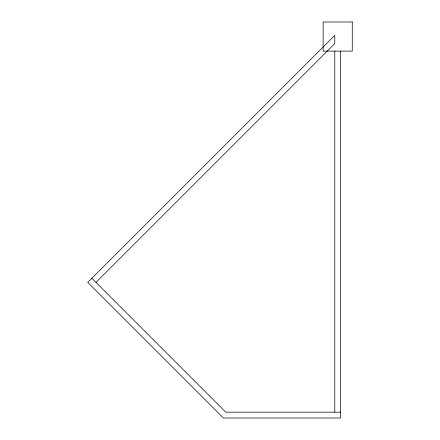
<?xml version="1.0" encoding="UTF-8"?>
<svg xmlns="http://www.w3.org/2000/svg" width="440" height="440" viewBox="0 0 440 440"><rect width="100%" height="100%" fill="white"/><g stroke="black" fill="none" stroke-linecap="round" stroke-linejoin="round"><path stroke-width="0.66" d="M95.981 282.398L334.785 43.588L334.785 35.354L87.742 282.398L223.35 418L340.61 418L340.61 51.117M340.61 412.175L225.759 412.175L91.861 278.278M334.785 51.117L334.785 412.175M352.259 22L323.136 22L323.136 51.117L352.259 51.117L352.259 22"/></g></svg>
